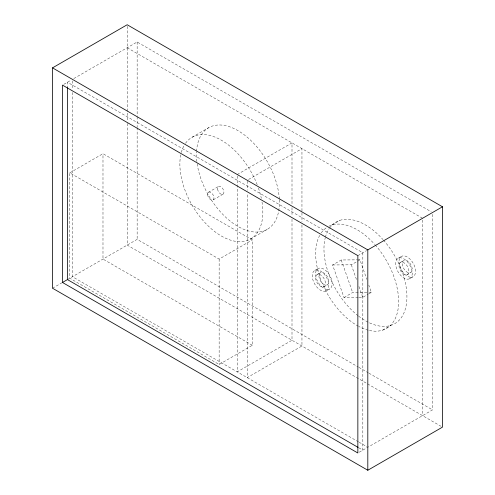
<?xml version="1.0" encoding="UTF-8"?>
<svg xmlns="http://www.w3.org/2000/svg" width="495" height="495" viewBox="0 0 495 495"><rect width="100%" height="100%" fill="white"/><g stroke="black" fill="none" stroke-linecap="round" stroke-linejoin="round"><path stroke-width="0.37" stroke-dasharray="2.48 1.86" d="M63.806 84.336L71.187 80.079M73.811 78.563L137.146 41.995L431.188 211.755M69.795 172.854L102.985 153.691L252.332 239.92L252.332 345.306L219.143 364.469L69.795 278.246L69.795 172.854L219.143 259.083L252.332 239.92M192.128 137.239L208.723 127.66M237.241 174.512L292.001 142.894L292.001 204.571M208.259 192.382L218.215 186.634M52.52 288.22L61.85 282.831M67.45 279.595L137.146 239.357L358.176 366.968M213.302 199.819L223.257 194.071M248.533 179.487L301.956 148.642L301.956 221.884M250.581 238.986L267.176 229.402M331.656 225.126L339.947 220.337M315.018 270.32L318.341 268.401M358.238 297.39L344.006 297.514L332.603 264.967L341.234 259.986L356.963 259.85M317.233 274.453L320.556 272.535M357.854 255.643L366.566 250.612M332.603 264.967L351.326 264.806L359.958 259.826L366.801 279.353M323.885 286.846A7.041 4.065 60 0 0 322.109 276.08A7.041 4.065 60 0 0 315.692 279.019A7.041 4.065 60 0 0 323.885 286.846L327.207 284.928A7.041 4.065 60 0 0 325.425 274.162A7.041 4.065 60 0 0 319.009 277.107A7.041 4.065 60 0 0 327.207 284.928M326.1 290.98A11.732 6.775 60 0 0 323.136 273.03A11.732 6.775 60 0 0 312.444 277.936A11.732 6.775 60 0 0 326.1 290.98L329.423 289.061A11.732 6.775 60 0 0 326.459 271.112A11.732 6.775 60 0 0 315.76 276.018A11.732 6.775 60 0 0 329.423 289.061M398.413 258.142L401.73 256.231M400.628 262.276L403.951 260.358M344.006 297.514L352.644 292.526L368.367 292.397M358.986 297.384L362.73 297.353L368.045 294.284M368.707 293.9L371.361 292.372L368.831 285.139M407.28 274.675A7.041 4.065 60 0 0 405.498 263.903A7.041 4.065 60 0 0 399.081 266.848A7.041 4.065 60 0 0 407.28 274.675L410.596 272.757A7.041 4.065 60 0 0 408.821 261.985A7.041 4.065 60 0 0 402.404 264.93A7.041 4.065 60 0 0 410.596 272.757M409.495 278.803A11.732 6.775 60 0 0 406.531 260.859A11.732 6.775 60 0 0 395.833 265.765A11.732 6.775 60 0 0 409.495 278.803L412.811 276.891A11.732 6.775 60 0 0 409.848 258.941A11.732 6.775 60 0 0 399.156 263.847A11.732 6.775 60 0 0 412.811 276.891M382.647 330.14L390.945 325.351M359.184 452.232L432.525 409.891L432.525 212.528M357.712 259.844L359.958 259.826M369.115 292.39L371.361 292.372M127.19 47.743L422.569 218.276L422.569 415.639M358.85 367.358L368.224 372.772M368.893 373.156L432.525 409.891M441.144 426.362L127.19 245.105L127.19 122.172M252.332 345.306L102.985 259.083L102.985 153.691M358.43 441.843L72.431 276.724L72.431 92.466M359.098 442.227L367.135 446.867M358.813 447.808L362.829 450.128L362.829 252.766L67.45 82.232L67.45 86.86M351.326 264.806L356.901 280.721M358.931 286.506L362.73 297.353M341.234 259.986L352.644 292.526M301.956 224.965L301.956 346.005L247.197 377.623L247.197 193.366M292.001 207.653L292.001 216.136M292.001 219.217L292.001 340.257L237.241 371.875L237.241 176.053M247.197 181.034L247.197 190.284M219.143 259.083L219.143 364.469M137.146 41.995L137.146 116.003M137.146 116.777L137.146 126.8M137.146 127.568L137.146 239.357M127.19 26.297L127.19 121.399M72.431 80.902L72.431 89.385M279.372 199.856A58.67 33.87 60 0 1 242.309 228.69A58.67 33.87 60 0 1 196.967 162.335M196.88 161.593A58.67 33.87 60 0 1 196.521 152.101M196.565 151.34A58.67 33.87 60 0 1 237.953 130.631A58.67 33.87 60 0 1 279.335 199.138M262.01 202.059A58.67 33.87 60 0 1 220.337 235.416A58.67 33.87 60 0 1 181.151 153.079M181.325 152.429A58.67 33.87 60 0 1 184.313 145.153M185.501 143.309A58.67 33.87 60 0 1 257.357 185.099M258.433 188.038A58.67 33.87 60 0 1 261.317 198.328M383.507 240.149A58.67 33.87 60 0 1 406.209 305.273A58.67 33.87 60 0 1 368.639 322.449M368.002 322.127A58.67 33.87 60 0 1 358.652 316.175M358.089 315.742A58.67 33.87 60 0 1 325.209 237.965M325.388 237.254A58.67 33.87 60 0 1 329.163 228.671M329.577 228.071A58.67 33.87 60 0 1 383.019 239.592M375.216 244.938A58.67 33.87 60 0 1 398.5 305.396A58.67 33.87 60 0 1 368.936 330.369M368.181 330.184A58.67 33.87 60 0 1 359.061 326.589M358.423 326.248A58.67 33.87 60 0 1 319.714 235.379M321.28 232.86A58.67 33.87 60 0 1 326.354 227.762M328.903 226.24A58.67 33.87 60 0 1 374.721 244.388M207.609 194.733A4.517 2.605 60 0 0 212.708 200.153A4.517 2.605 60 0 0 212.021 193.415A4.517 2.605 60 0 0 207.609 194.733M217.571 188.985A4.517 2.605 60 0 0 222.663 194.405A4.517 2.605 60 0 0 221.977 187.667A4.517 2.605 60 0 0 217.571 188.985"/><path stroke-width="0.74" d="M52.52 67.865L127.19 24.75L442.481 206.78L442.481 427.136L367.81 470.25L52.52 288.22L52.52 67.865L367.81 249.895L442.481 206.78M62.475 282.472L357.854 453.005L357.854 255.643L62.475 85.109L62.475 282.472L67.809 279.39M358.139 447.424L67.45 279.595L67.45 87.627M367.81 249.895L367.81 470.25"/></g></svg>
